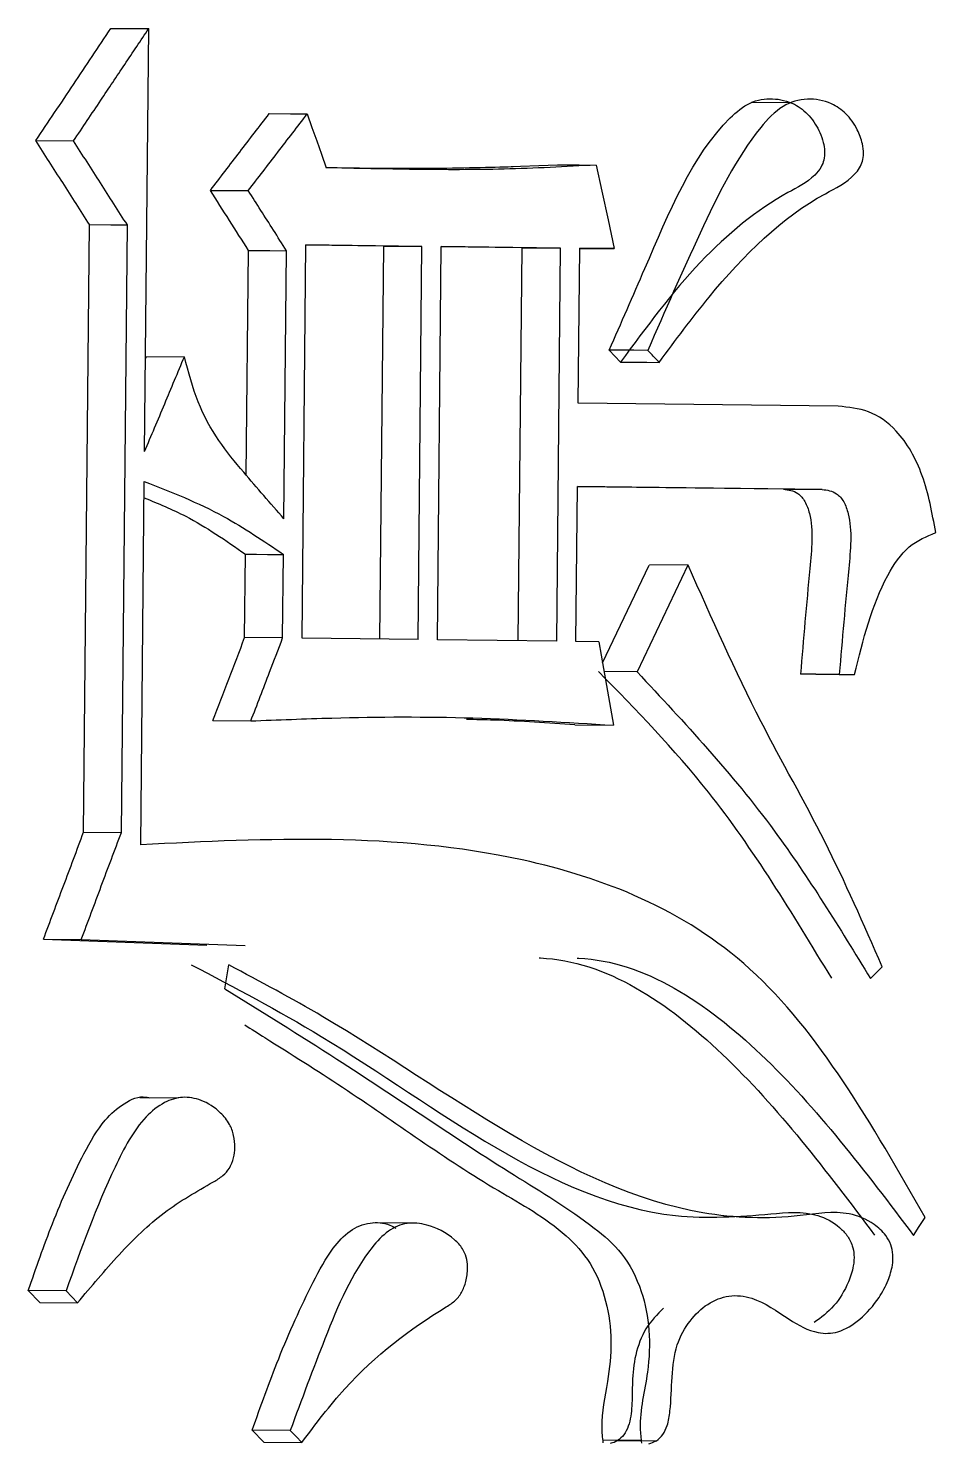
# Model space of a CAD drawing. Header units: millimetres. Extents: x 2454 to 4226, y 715 to 1968.
# Drawn here: x 3253.589 to 3255.071, y 890.058 to 892.371 of the extents above; entities that cross this region are included whole.
import ezdxf

# ---------------------------------------------------------------- set-up
doc = ezdxf.new("R2010")
doc.units = ezdxf.units.MM

msp = doc.modelspace()

# ---------------------------------------------------------------- linework, layer by layer
at = {"color": 7, "linetype": 'Continuous', "lineweight": 25}
for p, q in [((3253.779, 891.6792), (3253.7858, 892.3704)), ((3254.8341, 892.2493), (3254.7701, 892.2497)), ((3253.6013, 892.1873), (3253.6629, 892.1869)), ((3254.3623, 892.1446), (3254.4535, 892.1479)), ((3253.8864, 892.106), (3253.9484, 892.1056)), ((3253.6792, 891.057), (3253.689, 892.05)), ((3253.741, 891.0565), (3253.7508, 892.0495)), ((3253.945, 891.6407), (3253.9487, 892.0079)), ((3254.0065, 891.5694), (3254.0108, 892.0074)), ((3254.0362, 891.3743), (3254.0426, 892.0168)), ((3254.2321, 892.0145), (3254.0426, 892.0168)), ((3254.1697, 892.015), (3254.0426, 892.0165)), ((3254.1633, 891.3725), (3254.1697, 892.015)), ((3254.1697, 892.015), (3254.2321, 892.0145)), ((3254.2257, 891.372), (3254.2321, 892.0145)), ((3254.2572, 891.3716), (3254.2636, 892.0142)), ((3254.4586, 892.0118), (3254.2636, 892.0142)), ((3254.3958, 892.0123), (3254.2636, 892.0139)), ((3254.3894, 891.3698), (3254.3958, 892.0123)), ((3254.3958, 892.0123), (3254.4586, 892.0118)), ((3254.4522, 891.3693), (3254.4586, 892.0118)), ((3254.4874, 891.7583), (3254.4899, 892.0114)), ((3254.5463, 892.0108), (3254.4899, 892.0114)), ((3254.4899, 892.0112), (3254.5463, 892.0108)), ((3253.7805, 891.8305), (3253.7822, 891.8347)), ((3253.7822, 891.8347), (3253.8441, 891.8342)), ((3254.5566, 891.8254), (3254.5381, 891.8451)), ((3254.912, 891.7532), (3254.4874, 891.7583)), ((3253.7726, 891.0367), (3253.7785, 891.6304)), ((3254.4836, 891.3689), (3254.4861, 891.622)), ((3254.8858, 891.6172), (3254.4861, 891.622)), ((3254.8224, 891.6177), (3254.4861, 891.6218)), ((3254.8224, 891.6177), (3254.8858, 891.6172)), ((3253.9424, 891.3751), (3253.9438, 891.5114)), ((3254.0045, 891.3747), (3254.0059, 891.511)), ((3254.5272, 891.3338), (3254.6033, 891.4938)), ((3254.6663, 891.4933), (3254.5834, 891.3192)), ((3254.6037, 891.4945), (3254.6667, 891.494)), ((3254.0045, 891.3747), (3253.9424, 891.3751)), ((3254.2257, 891.372), (3254.0362, 891.3743)), ((3254.4522, 891.3693), (3254.2572, 891.3716)), ((3254.5212, 891.3685), (3254.4836, 891.3689)), ((3254.5834, 891.3192), (3254.5297, 891.3196)), ((3254.9138, 891.3151), (3254.8505, 891.3156)), ((3254.8753, 891.3153), (3254.8505, 891.3156)), ((3254.8753, 891.3153), (3254.9387, 891.3148)), ((3254.9138, 891.3151), (3254.9387, 891.3148)), ((3253.8904, 891.2395), (3253.9525, 891.239)), ((3254.482, 891.2324), (3254.5449, 891.2319)), ((3253.6792, 891.057), (3253.741, 891.0565)), ((3253.6138, 890.8825), (3253.6755, 890.8821)), ((3253.6138, 890.8825), (3253.8809, 890.8724)), ((3253.6755, 890.8821), (3253.9431, 890.8719)), ((3253.9101, 890.8013), (3253.9168, 890.8402)), ((3254.9648, 890.8179), (3254.9836, 890.8371)), ((3253.8338, 890.6228), (3253.7712, 890.6233)), ((3254.2157, 890.4185), (3254.1525, 890.419)), ((3253.6507, 890.3079), (3253.589, 890.3084)), ((3253.608, 890.2887), (3253.589, 890.3084)), ((3253.6079, 890.2887), (3253.6696, 890.2882)), ((3254.017, 890.0796), (3253.9548, 890.0801)), ((3253.9736, 890.0604), (3253.9549, 890.0801)), ((3253.9736, 890.0604), (3254.0358, 890.0599)), ((3254.5899, 890.063), (3254.5269, 890.0635)), ((3254.5517, 890.0632), (3254.6147, 890.0627))]:
    msp.add_line(p, q, dxfattribs=at)
at = {"color": 7, "linetype": 'Continuous', "lineweight": 25, "flags": 128}
for points in [[(3253.724, 892.3708), (3253.7586, 892.3706), (3253.7858, 892.3704)], [(3253.9825, 892.2314), (3254.0173, 892.2312), (3254.0447, 892.231)], [(3254.0447, 892.231), (3254.0524, 892.209), (3254.0601, 892.187), (3254.0678, 892.165), (3254.0755, 892.143)], [(3254.4535, 892.1479), (3254.4887, 892.1476), (3254.5164, 892.1474)], [(3254.5164, 892.1474), (3254.5258, 892.1045), (3254.5361, 892.0576), (3254.5463, 892.0108)], [(3253.689, 892.05), (3253.7236, 892.0497), (3253.7508, 892.0495)], [(3253.9487, 892.0079), (3253.9835, 892.0077), (3254.0108, 892.0074)], [(3254.601, 891.8446), (3254.5782, 891.8448), (3254.5581, 891.8449), (3254.5381, 891.8451)], [(3254.5566, 891.8254), (3254.5795, 891.8252), (3254.5996, 891.8251), (3254.6196, 891.8249)], [(3253.9438, 891.5114), (3253.9618, 891.5113), (3253.9798, 891.5112), (3254.0059, 891.511)], [(3254.5212, 891.3685), (3254.5288, 891.3248), (3254.5368, 891.2783), (3254.5449, 891.2319)], [(3255.0351, 890.3984), (3255.0445, 890.4129), (3255.054, 890.4273)], [(3253.6696, 890.2882), (3253.6601, 890.2981), (3253.6507, 890.3079)], [(3254.0358, 890.0599), (3254.0264, 890.0698), (3254.017, 890.0796)]]:
    msp.add_lwpolyline(points, dxfattribs=at)
at = {"color": 7, "linetype": 'Continuous', "lineweight": 25}
for points, knots in [([(3253.6013, 892.1873), (3253.6218, 892.2179), (3253.6627, 892.2791), (3253.7036, 892.3403), (3253.724, 892.3708)], [0, 0, 0, 0, 0.5, 1, 1, 1, 1]), ([(3253.6629, 892.1869), (3253.6778, 892.209), (3253.7057, 892.2506), (3253.7466, 892.3118), (3253.7728, 892.3509), (3253.7858, 892.3704)], [0, 0, 0, 0, 0.36179, 0.680895, 1, 1, 1, 1]), ([(3254.5381, 891.8451), (3254.5575, 891.8892), (3254.6158, 892.0219), (3254.6805, 892.1798), (3254.7674, 892.2524), (3254.8047, 892.2579), (3254.8383, 892.2503), (3254.8616, 892.2328), (3254.8776, 892.2112), (3254.8868, 892.1914), (3254.8903, 892.1702), (3254.8894, 892.1558), (3254.8836, 892.1419), (3254.8649, 892.1202), (3254.7928, 892.0855), (3254.6801, 891.9933), (3254.5986, 891.8825), (3254.5566, 891.8254)], [0, 0, 0, 0, 0.117886, 0.354884, 0.39409, 0.43351, 0.471902, 0.501497, 0.516164, 0.542778, 0.553861, 0.565054, 0.574698, 0.589623, 0.640925, 0.815075, 1, 1, 1, 1]), ([(3254.6196, 891.8249), (3254.6463, 891.8611), (3254.727, 891.9706), (3254.8353, 892.0768), (3254.9286, 892.1191), (3254.947, 892.1419), (3254.9522, 892.1534), (3254.9538, 892.1672), (3254.9515, 892.1854), (3254.9424, 892.2089), (3254.9254, 892.2329), (3254.8972, 892.2516), (3254.8614, 892.2582), (3254.8195, 892.2467), (3254.7539, 892.1768), (3254.6844, 892.0357), (3254.629, 891.9087), (3254.601, 891.8446)], [0, 0, 0, 0, 0.117818, 0.356025, 0.412717, 0.424014, 0.433395, 0.442822, 0.455035, 0.474666, 0.502723, 0.530686, 0.572926, 0.616088, 0.662795, 0.829744, 1, 1, 1, 1]), ([(3253.8864, 892.106), (3253.9024, 892.1269), (3253.9345, 892.1687), (3253.9665, 892.2105), (3253.9825, 892.2314)], [0, 0, 0, 0, 0.5, 1, 1, 1, 1]), ([(3253.9484, 892.1056), (3253.9644, 892.1265), (3253.9885, 892.1578), (3254.0206, 892.1996), (3254.0367, 892.2205), (3254.0447, 892.231)], [0, 0, 0, 0, 0.4999999, 0.7499999, 1, 1, 1, 1]), ([(3253.689, 892.05), (3253.6744, 892.0729), (3253.6452, 892.1186), (3253.6159, 892.1644), (3253.6013, 892.1873)], [0, 0, 0, 0, 0.4999996, 1, 1, 1, 1]), ([(3253.7508, 892.0495), (3253.7362, 892.0724), (3253.7142, 892.1067), (3253.6849, 892.1525), (3253.6703, 892.1754), (3253.6629, 892.1869)], [0, 0, 0, 0, 0.5, 0.75, 1, 1, 1, 1]), ([(3254.5164, 892.1474), (3254.4663, 892.1447), (3254.3681, 892.1394), (3254.2211, 892.1398), (3254.124, 892.1419), (3254.0755, 892.143)], [0, 0, 0, 0, 0.3417599, 0.6708219, 1, 1, 1, 1]), ([(3254.3811, 892.1444), (3254.3811, 892.1444), (3254.3814, 892.1444), (3254.3512, 892.1436), (3254.2602, 892.1413), (3254.1841, 892.1415), (3254.1238, 892.1421), (3254.1101, 892.1423), (3254.1014, 892.1424)], [0, 0, 0, 0, 0.001564, 0.019708, 0.43713, 0.675735, 0.793385, 1, 1, 1, 1]), ([(3253.9487, 892.0079), (3253.9383, 892.0243), (3253.9175, 892.057), (3253.8967, 892.0897), (3253.8864, 892.106)], [0, 0, 0, 0, 0.5, 1, 1, 1, 1]), ([(3254.0108, 892.0074), (3254.0037, 892.0187), (3253.9897, 892.0407), (3253.9689, 892.0734), (3253.9552, 892.0948), (3253.9484, 892.1056)], [0, 0, 0, 0, 0.343704, 0.671852, 1, 1, 1, 1]), ([(3254.6196, 891.8249), (3254.6181, 891.8265), (3254.6142, 891.8306), (3254.608, 891.8372), (3254.6034, 891.8421), (3254.601, 891.8446)], [0, 0, 0, 0, 0.249837, 0.624946, 1, 1, 1, 1]), ([(3253.779, 891.6792), (3253.7844, 891.6922), (3253.7954, 891.7182), (3253.8171, 891.7699), (3253.8333, 891.8085), (3253.8441, 891.8342)], [0, 0, 0, 0, 0.251828, 0.503656, 1, 1, 1, 1]), ([(3254.0065, 891.5694), (3253.9846, 891.5945), (3253.9484, 891.6361), (3253.8987, 891.6959), (3253.8636, 891.759), (3253.8507, 891.8089), (3253.8441, 891.8342)], [0, 0, 0, 0, 0.334547, 0.552083, 0.773211, 1, 1, 1, 1]), ([(3255.0713, 891.5468), (3255.0655, 891.5787), (3255.0541, 891.6413), (3255.0139, 891.7127), (3254.9625, 891.7486), (3254.9287, 891.7517), (3254.912, 891.7532)], [0, 0, 0, 0, 0.293484, 0.575673, 0.789401, 1, 1, 1, 1]), ([(3253.7785, 891.6304), (3253.8223, 891.6132), (3253.9007, 891.5824), (3253.9736, 891.5329), (3254.0059, 891.511)], [0, 0, 0, 0, 0.557774, 1, 1, 1, 1]), ([(3253.7782, 891.6036), (3253.8011, 891.5943), (3253.8584, 891.5709), (3253.9117, 891.5338), (3253.9438, 891.5114)], [0, 0, 0, 0, 0.398129, 1, 1, 1, 1]), ([(3254.8224, 891.6177), (3254.8307, 891.6167), (3254.844, 891.615), (3254.8587, 891.5981), (3254.8727, 891.5576), (3254.8625, 891.4585), (3254.8553, 891.3724), (3254.8505, 891.3156)], [0, 0, 0, 0, 0.100142, 0.161743, 0.226111, 0.489371, 1, 1, 1, 1]), ([(3254.8858, 891.6172), (3254.894, 891.6162), (3254.9074, 891.6146), (3254.9221, 891.5976), (3254.9361, 891.5571), (3254.9259, 891.458), (3254.9187, 891.3719), (3254.9138, 891.3151)], [0, 0, 0, 0, 0.100254, 0.161894, 0.226269, 0.489472, 1, 1, 1, 1]), ([(3254.9387, 891.3148), (3254.9528, 891.3718), (3254.9722, 891.4505), (3255.0256, 891.528), (3255.0562, 891.5406), (3255.0713, 891.5468)], [0, 0, 0, 0, 0.573257, 0.790536, 1, 1, 1, 1]), ([(3254.9839, 890.8374), (3254.9536, 890.9066), (3254.893, 891.0452), (3254.7743, 891.2511), (3254.7053, 891.4069), (3254.6668, 891.4936)], [0, 0, 0, 0, 0.307212, 0.614675, 1, 1, 1, 1]), ([(3253.9525, 891.239), (3253.9576, 891.2523), (3253.9678, 891.2788), (3253.9851, 891.3241), (3253.9974, 891.356), (3254.0045, 891.3747)], [0, 0, 0, 0, 0.293659, 0.587317, 1, 1, 1, 1]), ([(3254.9014, 890.8184), (3254.8373, 890.9243), (3254.724, 891.1117), (3254.5822, 891.2567), (3254.5205, 891.3197)], [0, 0, 0, 0, 0.565177, 1, 1, 1, 1]), ([(3254.5834, 891.3192), (3254.6609, 891.2363), (3254.8004, 891.0869), (3254.9142, 890.9007), (3254.9648, 890.8179)], [0, 0, 0, 0, 0.555208, 1, 1, 1, 1]), ([(3253.9525, 891.239), (3253.9967, 891.2408), (3254.1179, 891.2457), (3254.3158, 891.2465), (3254.4685, 891.2367), (3254.5449, 891.2319)], [0, 0, 0, 0, 0.2224892, 0.6109507, 1, 1, 1, 1]), ([(3254.482, 891.2324), (3254.438, 891.2356), (3254.379, 891.2399), (3254.3197, 891.2411), (3254.3047, 891.2414)], [0, 0, 0, 0, 0.747613, 1, 1, 1, 1]), ([(3253.6138, 890.8825), (3253.6247, 890.9116), (3253.6465, 890.9698), (3253.6683, 891.0279), (3253.6792, 891.057)], [0, 0, 0, 0, 0.499943, 1, 1, 1, 1]), ([(3253.6755, 890.8821), (3253.6864, 890.9111), (3253.7083, 890.9693), (3253.7301, 891.0274), (3253.741, 891.0565)], [0, 0, 0, 0, 0.4999637, 1, 1, 1, 1]), ([(3255.054, 890.4273), (3254.9672, 890.5795), (3254.797, 890.8778), (3254.3215, 891.0636), (3253.9806, 891.0469), (3253.7726, 891.0367)], [0, 0, 0, 0, 0.288553, 0.565897, 1, 1, 1, 1]), ([(3253.8548, 890.8407), (3253.9259, 890.8035), (3254.1897, 890.6652), (3254.4923, 890.4124), (3254.7753, 890.4305), (3254.8666, 890.4397), (3254.9082, 890.418), (3254.9267, 890.3991), (3254.9353, 890.3837), (3254.9386, 890.3658), (3254.937, 890.3448), (3254.927, 890.315), (3254.906, 890.2805), (3254.8841, 890.2642), (3254.8728, 890.2559)], [0, 0, 0, 0, 0.17948, 0.666329, 0.790047, 0.851401, 0.88214, 0.894039, 0.906049, 0.914601, 0.92499, 0.941166, 0.969911, 1, 1, 1, 1]), ([(3254.6025, 890.0579), (3254.6068, 890.0592), (3254.6153, 890.0617), (3254.6261, 890.0723), (3254.6342, 890.0893), (3254.6418, 890.1391), (3254.6374, 890.2039), (3254.6688, 890.2605), (3254.6984, 890.2882), (3254.7338, 890.3023), (3254.7811, 890.2969), (3254.8266, 890.2634), (3254.8728, 890.237), (3254.9141, 890.2382), (3254.9487, 890.2599), (3254.9761, 890.2906), (3254.9934, 890.322), (3255.0008, 890.3464), (3255.0021, 890.3668), (3254.9985, 890.3842), (3254.988, 890.402), (3254.9655, 890.422), (3254.918, 890.4412), (3254.8236, 890.4237), (3254.5225, 890.4335), (3254.2264, 890.6749), (3253.9681, 890.8129), (3253.9168, 890.8402)], [0, 0, 0, 0, 0.00752, 0.015021, 0.022308, 0.032524, 0.077929, 0.098223, 0.11846, 0.139382, 0.161303, 0.199823, 0.229032, 0.247867, 0.270734, 0.294196, 0.308801, 0.319771, 0.326829, 0.333947, 0.341828, 0.355231, 0.380373, 0.427181, 0.52038, 0.90486, 1, 1, 1, 1]), ([(3254.4233, 890.8517), (3254.424, 890.8517), (3254.532, 890.8477), (3254.7381, 890.7082), (3254.8929, 890.5031), (3254.9715, 890.3989)], [0, 0, 0, 0, 0.003392, 0.493865, 1, 1, 1, 1]), ([(3254.4854, 890.8512), (3254.4864, 890.8512), (3254.5947, 890.8473), (3254.8012, 890.7078), (3254.9563, 890.5026), (3255.0351, 890.3984)], [0, 0, 0, 0, 0.004313, 0.494431, 1, 1, 1, 1]), ([(3253.9101, 890.8013), (3253.9712, 890.7635), (3254.1305, 890.6648), (3254.3294, 890.5276), (3254.4878, 890.4329), (3254.5607, 890.372), (3254.592, 890.3116), (3254.6056, 890.2428), (3254.6021, 890.1661), (3254.5857, 890.1059), (3254.5897, 890.0669), (3254.5905, 890.0589)], [0, 0, 0, 0, 0.208938, 0.545082, 0.696521, 0.753178, 0.810575, 0.860211, 0.911567, 0.981945, 1, 1, 1, 1]), ([(3253.9425, 890.7424), (3253.9535, 890.7354), (3254.007, 890.7017), (3254.1464, 890.6143), (3254.3067, 890.496), (3254.449, 890.42), (3254.5092, 890.3555), (3254.5344, 890.2936), (3254.5435, 890.2253), (3254.5358, 890.1562), (3254.5234, 890.1015), (3254.5267, 890.0679), (3254.5276, 890.0594)], [0, 0, 0, 0, 0.0423993, 0.2059372, 0.5375409, 0.6824194, 0.7421871, 0.8023538, 0.8585596, 0.9146533, 0.9782842, 1, 1, 1, 1]), ([(3253.589, 890.3084), (3253.6018, 890.3451), (3253.6286, 890.4222), (3253.6699, 890.5157), (3253.709, 890.5845), (3253.7447, 890.6151), (3253.7712, 890.6273), (3253.785, 890.6236), (3253.7869, 890.6231)], [0, 0, 0, 0, 0.278278, 0.585703, 0.751775, 0.866794, 0.981921, 1, 1, 1, 1]), ([(3253.6696, 890.2883), (3253.6919, 890.3149), (3253.7365, 890.3683), (3253.8093, 890.4393), (3253.8695, 890.4731), (3253.9063, 890.4944), (3253.9182, 890.5076), (3253.9247, 890.5242), (3253.927, 890.5429), (3253.9253, 890.5622), (3253.9174, 890.5825), (3253.8995, 890.6038), (3253.8733, 890.6205), (3253.8411, 890.6263), (3253.8096, 890.6166), (3253.7677, 890.5833), (3253.7114, 890.477), (3253.6753, 890.3764), (3253.6507, 890.3079)], [0, 0, 0, 0, 0.118196, 0.236597, 0.355268, 0.378319, 0.396663, 0.415152, 0.43186, 0.451251, 0.470948, 0.497652, 0.545152, 0.585608, 0.625979, 0.67229, 0.776711, 1, 1, 1, 1]), ([(3253.9548, 890.0801), (3253.9688, 890.1193), (3253.9984, 890.2028), (3254.0432, 890.3017), (3254.0815, 890.3734), (3254.1136, 890.408), (3254.1465, 890.4209), (3254.1728, 890.4189), (3254.1863, 890.4119), (3254.1896, 890.4101)], [0, 0, 0, 0, 0.259812, 0.552226, 0.693998, 0.78736, 0.881003, 0.970477, 1, 1, 1, 1]), ([(3254.0358, 890.06), (3254.0587, 890.0902), (3254.128, 890.1819), (3254.2182, 890.2493), (3254.287, 890.2909), (3254.2985, 890.3065), (3254.3052, 890.3258), (3254.3074, 890.3454), (3254.305, 890.3633), (3254.2977, 890.3791), (3254.2769, 890.4006), (3254.2457, 890.4161), (3254.2078, 890.4205), (3254.176, 890.4073), (3254.1235, 890.3508), (3254.0738, 890.2338), (3254.0354, 890.1296), (3254.017, 890.0796)], [0, 0, 0, 0, 0.1198076, 0.3627131, 0.3848834, 0.4037213, 0.4225411, 0.4427627, 0.4571986, 0.4716912, 0.4931085, 0.5552539, 0.595863, 0.6365262, 0.677965, 0.8454457, 1, 1, 1, 1]), ([(3254.6267, 890.2795), (3254.6164, 890.2691), (3254.5966, 890.2491), (3254.5795, 890.2044), (3254.5754, 890.1617), (3254.5756, 890.1242), (3254.573, 890.0953), (3254.5646, 890.075), (3254.5547, 890.0644), (3254.5459, 890.0596), (3254.5408, 890.0586), (3254.5396, 890.0584)], [0, 0, 0, 0, 0.193993, 0.374317, 0.540947, 0.666082, 0.792236, 0.855981, 0.91996, 0.981334, 1, 1, 1, 1])]:
    msp.add_open_spline(points, degree=3, knots=knots, dxfattribs=at)
msp.add_open_spline([(3253.8904, 891.2395), (3253.8991, 891.2621), (3253.9164, 891.3073), (3253.9338, 891.3525), (3253.9424, 891.3751)], degree=3, dxfattribs=at)

doc.saveas('drawing.dxf')
